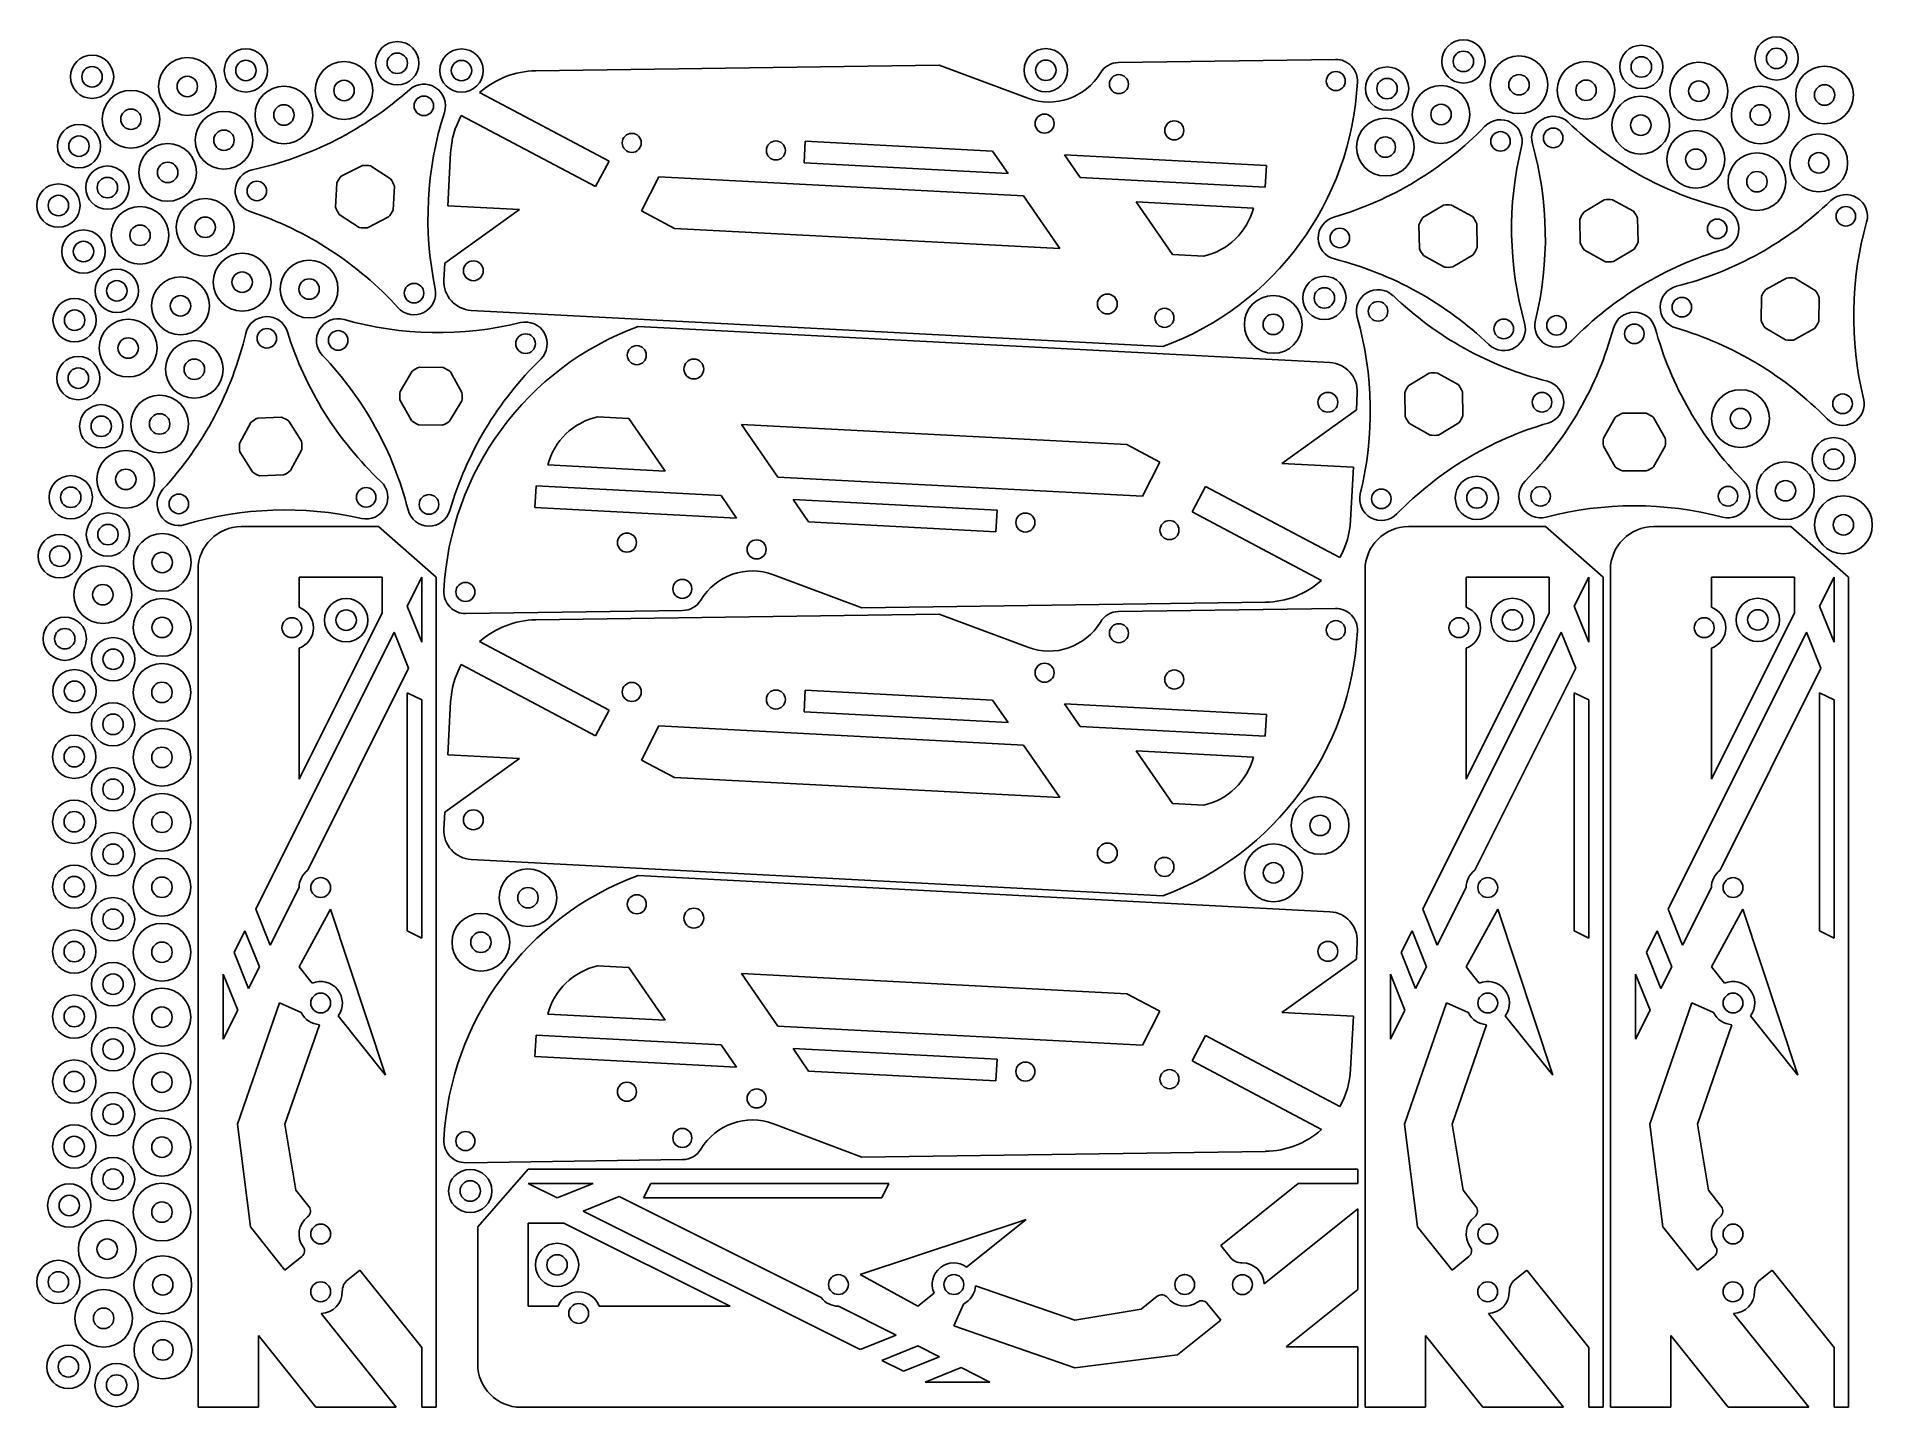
# Model space of a CAD drawing. Extents: x 0.1 to 16, y 0.1 to 11.9.
import ezdxf

# ---------------------------------------------------------------- set-up
doc = ezdxf.new("R2010")
doc.units = 0
doc.layers.add('1', color=1, linetype='CONTINUOUS')

msp = doc.modelspace()

# ---------------------------------------------------------------- linework, layer by layer
at = {"layer": '1', "color": 7}
for p, q in [((4.3988, 11.6351), (7.8936, 11.6847)), ((7.8936, 11.6847), (8.6599, 11.3971)), ((9.4469, 11.7068), (11.3259, 11.7335)), ((5.0336, 10.8524), (3.9117, 11.4461)), ((3.7528, 11.2474), (4.9167, 10.6315)), ((6.7325, 11.0247), (6.7226, 10.8375)), ((8.3552, 10.9397), (6.7325, 11.0247)), ((2.8964, 10.8146), (2.7124, 10.7209)), ((3.6365, 10.4661), (3.6605, 10.9244)), ((4.9167, 10.6315), (5.0336, 10.8524)), ((6.7226, 10.8375), (8.4895, 10.7449)), ((8.4895, 10.7449), (8.3552, 10.9397)), ((10.727, 10.8154), (8.9794, 10.907)), ((8.9794, 10.907), (9.1136, 10.7122)), ((10.7172, 10.6281), (10.727, 10.8154)), ((2.6736, 10.6612), (2.6628, 10.455)), ((3.1406, 10.6985), (2.9675, 10.8109)), ((5.4646, 10.7163), (5.3142, 10.4211)), ((8.6232, 10.5508), (5.4646, 10.7163)), ((9.1136, 10.7122), (10.7172, 10.6281)), ((3.1622, 10.4289), (3.173, 10.635)), ((8.9368, 10.0957), (8.6232, 10.5508)), ((10.6147, 10.4464), (9.599, 10.4996)), ((9.599, 10.4996), (9.9127, 10.0445)), ((13.6545, 10.5175), (13.4776, 10.4112)), ((13.9063, 10.4187), (13.7257, 10.5188)), ((2.6952, 10.3916), (2.8683, 10.2791)), ((2.9394, 10.2754), (3.1234, 10.3691)), ((3.6105, 9.97), (4.2565, 10.4336)), ((4.2565, 10.4336), (3.6365, 10.4661)), ((5.3142, 10.4211), (5.5986, 10.2706)), ((12.2605, 10.4709), (12.0835, 10.3646)), ((12.5123, 10.372), (12.3317, 10.4721)), ((13.443, 10.3489), (13.4466, 10.1425)), ((13.9466, 10.1512), (13.943, 10.3576)), ((5.5986, 10.2706), (8.9368, 10.0957)), ((12.049, 10.3023), (12.0526, 10.0959)), ((12.5525, 10.1046), (12.5489, 10.311)), ((9.9127, 10.0445), (10.1851, 10.0303)), ((12.0893, 10.0348), (12.2699, 9.9347)), ((12.3411, 9.936), (12.518, 10.0423)), ((13.4833, 10.0814), (13.6639, 9.9814)), ((13.7351, 9.9826), (13.912, 10.0889)), ((3.6028, 9.823), (3.6105, 9.97)), ((15.233, 9.8401), (15.0525, 9.74)), ((15.4812, 9.7325), (15.3042, 9.8388)), ((9.8311, 9.2462), (3.8393, 9.5603)), ((15.0158, 9.6789), (15.0122, 9.4725)), ((15.5121, 9.4638), (15.5157, 9.6702)), ((5.2862, 9.4219), (11.2779, 9.1078)), ((15.0467, 9.4102), (15.2237, 9.3039)), ((15.2949, 9.3027), (15.4754, 9.4028)), ((3.5973, 9.0654), (3.3909, 9.069)), ((3.3286, 9.0345), (3.2222, 8.8576)), ((3.7584, 8.8482), (3.6583, 9.0288)), ((12.1374, 9.016), (11.9605, 8.9097)), ((12.3892, 8.9171), (12.2086, 9.0172)), ((3.221, 8.7864), (3.3211, 8.6058)), ((3.6508, 8.6), (3.7572, 8.777)), ((11.5145, 8.8451), (11.5068, 8.6981)), ((11.9259, 8.8474), (11.9295, 8.641)), ((12.4295, 8.6497), (12.4259, 8.8561)), ((1.9288, 8.59), (1.8318, 8.4077)), ((2.1955, 8.6349), (1.9891, 8.6277)), ((2.3677, 8.4264), (2.2583, 8.6015)), ((5.2046, 8.6236), (4.9321, 8.6378)), ((5.5182, 8.1685), (5.2046, 8.6236)), ((11.5068, 8.6981), (10.8608, 8.2345)), ((12.218, 8.4811), (12.3949, 8.5874)), ((13.7497, 8.6339), (13.6465, 8.4551)), ((14.0178, 8.6695), (13.8114, 8.6695)), ((14.1827, 8.4551), (14.0795, 8.6339)), ((3.3821, 8.5691), (3.5886, 8.5655)), ((6.1804, 8.5724), (6.4941, 8.1173)), ((9.5187, 8.3975), (6.1804, 8.5724)), ((11.9662, 8.5799), (12.1468, 8.4798)), ((1.8343, 8.3366), (1.9437, 8.1615)), ((2.2733, 8.173), (2.3702, 8.3553)), ((9.8031, 8.247), (9.5187, 8.3975)), ((13.6465, 8.3839), (13.7497, 8.2051)), ((14.0795, 8.2051), (14.1827, 8.3839)), ((2.0066, 8.128), (2.2129, 8.1353)), ((4.5026, 8.2217), (5.5182, 8.1685)), ((6.4941, 8.1173), (9.6527, 7.9518)), ((9.6527, 7.9518), (9.8031, 8.247)), ((10.8608, 8.2345), (11.4808, 8.202)), ((11.4808, 8.202), (11.4568, 7.7437)), ((13.8114, 8.1695), (14.0178, 8.1695)), ((4.4001, 8.04), (4.3903, 7.8527)), ((6.0037, 7.9559), (4.4001, 8.04)), ((6.1379, 7.7611), (6.0037, 7.9559)), ((10.2006, 8.0366), (10.0837, 7.8156)), ((11.3645, 7.4207), (10.2006, 8.0366)), ((4.3903, 7.8527), (6.1379, 7.7611)), ((8.3946, 7.8306), (6.6278, 7.9232)), ((6.6278, 7.9232), (6.7621, 7.7284)), ((8.3848, 7.6434), (8.3946, 7.8306)), ((10.0837, 7.8156), (11.2056, 7.222)), ((1.8474, 7.6875), (3.0349, 7.6875)), ((3.0349, 7.6875), (3.5349, 7.25)), ((6.7621, 7.7284), (8.3848, 7.6434)), ((11.9574, 7.6875), (13.1449, 7.6875)), ((13.1449, 7.6875), (13.6449, 7.25)), ((14.0824, 7.6875), (15.2699, 7.6875)), ((15.2699, 7.6875), (15.7699, 7.25)), ((1.4724, 0.0625), (1.4724, 7.3125)), ((2.3474, 7.25), (2.3474, 6.9893)), ((3.0675, 7.25), (2.3474, 7.25)), ((3.0675, 6.9403), (3.0675, 7.25)), ((3.4099, 7.25), (3.2849, 7)), ((3.4099, 6.6875), (3.4099, 7.25)), ((3.5349, 7.25), (3.5349, 0.0625)), ((7.2237, 6.9834), (6.4574, 7.271)), ((11.5824, 0.0625), (11.5824, 7.3125)), ((12.4574, 7.25), (12.4574, 6.9893)), ((13.1776, 7.25), (12.4574, 7.25)), ((13.1776, 6.9403), (13.1776, 7.25)), ((13.5199, 7.25), (13.3949, 7)), ((13.5199, 6.6875), (13.5199, 7.25)), ((13.6449, 7.25), (13.6449, 0.0625)), ((13.7074, 0.0625), (13.7074, 7.3125)), ((14.5824, 7.25), (14.5824, 6.9893)), ((15.3026, 7.25), (14.5824, 7.25)), ((15.3026, 6.9403), (15.3026, 7.25)), ((15.6449, 7.25), (15.5199, 7)), ((15.6449, 6.6875), (15.6449, 7.25)), ((15.7699, 7.25), (15.7699, 0.0625)), ((3.2849, 7), (3.4099, 6.6875)), ((10.7185, 7.033), (7.2237, 6.9834)), ((13.3949, 7), (13.5199, 6.6875)), ((15.5199, 7), (15.6449, 6.6875)), ((2.3474, 5.5), (3.0675, 6.9403)), ((5.6704, 6.9613), (3.7914, 6.9346)), ((4.3988, 6.8807), (7.8936, 6.9304)), ((7.8936, 6.9304), (8.6599, 6.6427)), ((9.4469, 6.9524), (11.3259, 6.9791)), ((12.4574, 5.5), (13.1776, 6.9403)), ((14.5824, 5.5), (15.3026, 6.9403)), ((3.1716, 6.7734), (1.9724, 4.375)), ((3.2966, 6.4609), (3.1716, 6.7734)), ((5.0336, 6.0981), (3.9117, 6.6918)), ((13.2816, 6.7734), (12.0824, 4.375)), ((13.4066, 6.4609), (13.2816, 6.7734)), ((15.4066, 6.7734), (14.2074, 4.375)), ((15.5316, 6.4609), (15.4066, 6.7734)), ((2.3474, 6.6357), (2.3474, 5.5)), ((12.4574, 6.6357), (12.4574, 5.5)), ((14.5824, 6.6357), (14.5824, 5.5)), ((2.4224, 4.7125), (3.2966, 6.4609)), ((3.7528, 6.493), (4.9167, 5.8771)), ((12.5324, 4.7125), (13.4066, 6.4609)), ((14.6574, 4.7125), (15.5316, 6.4609)), ((3.2849, 6.25), (3.2849, 4.1875)), ((3.4099, 6.1875), (3.2849, 6.25)), ((6.7325, 6.2703), (6.7226, 6.0831)), ((8.3552, 6.1853), (6.7325, 6.2703)), ((13.3949, 6.25), (13.3949, 4.1875)), ((13.5199, 6.1875), (13.3949, 6.25)), ((15.5199, 6.25), (15.5199, 4.1875)), ((15.6449, 6.1875), (15.5199, 6.25)), ((3.4099, 4.125), (3.4099, 6.1875)), ((3.6365, 5.7117), (3.6605, 6.17)), ((4.9167, 5.8771), (5.0336, 6.0981)), ((6.7226, 6.0831), (8.4895, 5.9905)), ((8.4895, 5.9905), (8.3552, 6.1853)), ((10.727, 6.061), (8.9794, 6.1526)), ((8.9794, 6.1526), (9.1136, 5.9578)), ((10.7172, 5.8738), (10.727, 6.061)), ((13.5199, 4.125), (13.5199, 6.1875)), ((15.6449, 4.125), (15.6449, 6.1875)), ((5.4646, 5.9619), (5.3142, 5.6667)), ((8.6232, 5.7964), (5.4646, 5.9619)), ((9.1136, 5.9578), (10.7172, 5.8738)), ((8.9368, 5.3413), (8.6232, 5.7964)), ((10.6147, 5.692), (9.599, 5.7453)), ((9.599, 5.7453), (9.9127, 5.2902)), ((3.6105, 5.2157), (4.2565, 5.6792)), ((4.2565, 5.6792), (3.6365, 5.7117)), ((5.3142, 5.6667), (5.5986, 5.5163)), ((5.5986, 5.5163), (8.9368, 5.3413)), ((9.9127, 5.2902), (10.1851, 5.2759)), ((3.6028, 5.0686), (3.6105, 5.2157)), ((9.8311, 4.4919), (3.8393, 4.8059)), ((5.2862, 4.6675), (11.2779, 4.3535)), ((2.0974, 4.0625), (2.3474, 4.5625)), ((12.2074, 4.0625), (12.4574, 4.5625)), ((14.3324, 4.0625), (14.5824, 4.5625)), ((1.9724, 4.375), (2.0974, 4.0625)), ((2.6209, 4.375), (2.3474, 3.875)), ((3.0974, 2.9375), (2.6209, 4.375)), ((12.0824, 4.375), (12.2074, 4.0625)), ((12.7309, 4.375), (12.4574, 3.875)), ((13.2074, 2.9375), (12.7309, 4.375)), ((14.2074, 4.375), (14.3324, 4.0625)), ((14.8559, 4.375), (14.5824, 3.875)), ((15.3324, 2.9375), (14.8559, 4.375)), ((1.8786, 4.1875), (1.7849, 4)), ((2.0036, 3.875), (1.8786, 4.1875)), ((3.2849, 4.1875), (3.4099, 4.125)), ((11.9887, 4.1875), (11.8949, 4)), ((12.1137, 3.875), (11.9887, 4.1875)), ((13.3949, 4.1875), (13.5199, 4.125)), ((14.1137, 4.1875), (14.0199, 4)), ((14.2387, 3.875), (14.1137, 4.1875)), ((15.5199, 4.1875), (15.6449, 4.125)), ((1.7849, 4), (1.9099, 3.6875)), ((11.5145, 4.0907), (11.5068, 3.9437)), ((11.8949, 4), (12.0199, 3.6875)), ((14.0199, 4), (14.1449, 3.6875)), ((1.9099, 3.6875), (2.0036, 3.875)), ((2.3474, 3.875), (2.4599, 3.7344)), ((5.2046, 3.8692), (4.9321, 3.8835)), ((5.5182, 3.4141), (5.2046, 3.8692)), ((6.1804, 3.8181), (6.4941, 3.363)), ((9.5187, 3.6431), (6.1804, 3.8181)), ((11.5068, 3.9437), (10.8608, 3.4802)), ((12.0199, 3.6875), (12.1137, 3.875)), ((12.4574, 3.875), (12.5699, 3.7344)), ((14.1449, 3.6875), (14.2387, 3.875)), ((14.5824, 3.875), (14.6949, 3.7344)), ((1.6911, 3.8125), (1.6911, 3.25)), ((1.8161, 3.5), (1.6911, 3.8125)), ((11.8012, 3.8125), (11.8012, 3.25)), ((11.9262, 3.5), (11.8012, 3.8125)), ((13.9262, 3.8125), (13.9262, 3.25)), ((14.0512, 3.5), (13.9262, 3.8125)), ((1.6911, 3.25), (1.8161, 3.5)), ((2.1771, 3.5638), (1.8137, 2.5141)), ((2.3663, 3.4804), (2.1771, 3.5638)), ((9.8031, 3.4926), (9.5187, 3.6431)), ((11.8012, 3.25), (11.9262, 3.5)), ((12.2872, 3.5638), (11.9238, 2.5141)), ((12.4764, 3.4804), (12.2872, 3.5638)), ((13.9262, 3.25), (14.0512, 3.5)), ((14.4122, 3.5638), (14.0488, 2.5141)), ((14.6014, 3.4804), (14.4122, 3.5638)), ((2.2255, 2.5141), (2.5237, 3.3753)), ((2.6861, 3.4516), (3.0974, 2.9375)), ((4.5026, 3.4673), (5.5182, 3.4141)), ((6.4941, 3.363), (9.6527, 3.1974)), ((9.6527, 3.1974), (9.8031, 3.4926)), ((10.8608, 3.4802), (11.4808, 3.4477)), ((11.4808, 3.4477), (11.4568, 2.9893)), ((12.3356, 2.5141), (12.6337, 3.3753)), ((12.7961, 3.4516), (13.2074, 2.9375)), ((14.4606, 2.5141), (14.7587, 3.3753)), ((14.9211, 3.4516), (15.3324, 2.9375)), ((4.4001, 3.2856), (4.3903, 3.0984)), ((6.0037, 3.2016), (4.4001, 3.2856)), ((6.1379, 3.0068), (6.0037, 3.2016)), ((10.2006, 3.2822), (10.0837, 3.0613)), ((11.3645, 2.6663), (10.2006, 3.2822)), ((4.3903, 3.0984), (6.1379, 3.0068)), ((8.3946, 3.0763), (6.6278, 3.1688)), ((6.6278, 3.1688), (6.7621, 2.9741)), ((8.3848, 2.889), (8.3946, 3.0763)), ((10.0837, 3.0613), (11.2056, 2.4676)), ((6.7621, 2.9741), (8.3848, 2.889)), ((1.8137, 2.5141), (1.9255, 1.625)), ((2.3209, 1.9413), (2.2255, 2.5141)), ((7.2237, 2.229), (6.4574, 2.5166)), ((11.9238, 2.5141), (12.0356, 1.625)), ((12.4309, 1.9413), (12.3356, 2.5141)), ((14.0488, 2.5141), (14.1606, 1.625)), ((14.5559, 1.9413), (14.4606, 2.5141)), ((10.7185, 2.2786), (7.2237, 2.229)), ((5.6704, 2.2069), (3.7914, 2.1802)), ((3.8949, 1.625), (4.3324, 2.125)), ((4.3324, 2.125), (11.5199, 2.125)), ((11.5199, 2.125), (11.5199, 2)), ((2.433, 1.8011), (2.3209, 1.9413)), ((4.8949, 2), (4.3324, 2)), ((4.3324, 2), (4.5824, 1.875)), ((4.5824, 1.875), (4.8949, 2)), ((5.3949, 2), (5.3324, 1.875)), ((7.4574, 2), (5.3949, 2)), ((7.3949, 1.875), (7.4574, 2)), ((11.0024, 2), (10.3324, 1.464)), ((11.5199, 2), (11.0024, 2)), ((12.5431, 1.8011), (12.4309, 1.9413)), ((14.6681, 1.8011), (14.5559, 1.9413)), ((5.1215, 1.8867), (4.809, 1.7617)), ((4.809, 1.7617), (7.2074, 0.5625)), ((6.8699, 1.0125), (5.1215, 1.8867)), ((5.3324, 1.875), (7.3949, 1.875)), ((10.7073, 1.1302), (11.5199, 1.7802)), ((11.5199, 1.7802), (11.5199, 1.0817)), ((1.9255, 1.625), (2.2255, 1.25)), ((3.8949, 0.4375), (3.8949, 1.625)), ((4.6421, 1.6577), (4.3324, 1.6577)), ((4.3324, 1.6577), (4.3324, 0.9375)), ((6.0824, 0.9375), (4.6421, 1.6577)), ((8.6449, 1.6875), (7.2074, 1.211)), ((8.1308, 1.2762), (8.6449, 1.6875)), ((12.0356, 1.625), (12.3356, 1.25)), ((14.1606, 1.625), (14.4606, 1.25)), ((10.3324, 1.464), (10.4166, 1.3589)), ((2.2255, 1.25), (2.3716, 1.3669)), ((12.3356, 1.25), (12.4816, 1.3669)), ((14.4606, 1.25), (14.6066, 1.3669)), ((2.8739, 1.25), (2.7687, 1.1659)), ((3.4099, 0.58), (2.8739, 1.25)), ((7.2074, 1.211), (7.7074, 0.9375)), ((9.0683, 0.8156), (8.2071, 1.1138)), ((12.984, 1.25), (12.8788, 1.1659)), ((13.5199, 0.58), (12.984, 1.25)), ((15.109, 1.25), (15.0038, 1.1659)), ((15.6449, 0.58), (15.109, 1.25)), ((7.7074, 0.9375), (7.8481, 1.05)), ((8.102, 0.9564), (8.0186, 0.7673)), ((9.7814, 1.0232), (9.6411, 0.911)), ((10.3324, 0.8156), (10.2156, 0.9617)), ((11.5199, 1.0817), (10.899, 0.585)), ((2.54, 0.8751), (3.1901, 0.0625)), ((4.3324, 0.9375), (4.5931, 0.9375)), ((4.9467, 0.9375), (6.0824, 0.9375)), ((7.5199, 0.6875), (7.0199, 0.9375)), ((9.6411, 0.911), (9.0683, 0.8156)), ((9.9574, 0.5156), (10.3324, 0.8156)), ((12.6501, 0.8751), (13.3002, 0.0625)), ((14.7751, 0.8751), (15.4252, 0.0625)), ((2.4915, 0.0625), (1.9948, 0.6834)), ((1.9948, 0.6834), (1.9948, 0.0625)), ((7.2074, 0.5625), (7.5199, 0.6875)), ((8.0186, 0.7673), (9.0683, 0.4039)), ((12.6016, 0.0625), (12.1049, 0.6834)), ((12.1049, 0.6834), (12.1049, 0.0625)), ((14.7266, 0.0625), (14.2299, 0.6834)), ((14.2299, 0.6834), (14.2299, 0.0625)), ((3.4099, 0.0625), (3.4099, 0.58)), ((7.7074, 0.5937), (7.3949, 0.4687)), ((7.5824, 0.375), (7.8949, 0.5)), ((7.8949, 0.5), (7.7074, 0.5937)), ((9.0683, 0.4039), (9.9574, 0.5156)), ((10.899, 0.585), (11.5199, 0.585)), ((11.5199, 0.585), (11.5199, 0.0625)), ((13.5199, 0.0625), (13.5199, 0.58)), ((15.6449, 0.0625), (15.6449, 0.58)), ((7.3949, 0.4687), (7.5824, 0.375)), ((8.0824, 0.4062), (7.7699, 0.2812)), ((8.3324, 0.2812), (8.0824, 0.4062)), ((7.7699, 0.2812), (8.3324, 0.2812)), ((1.9948, 0.0625), (1.4724, 0.0625)), ((3.1901, 0.0625), (2.4915, 0.0625)), ((3.5349, 0.0625), (3.4099, 0.0625)), ((11.5199, 0.0625), (4.2699, 0.0625)), ((12.1049, 0.0625), (11.5824, 0.0625)), ((13.3002, 0.0625), (12.6016, 0.0625)), ((13.6449, 0.0625), (13.5199, 0.0625)), ((14.2299, 0.0625), (13.7074, 0.0625)), ((15.4252, 0.0625), (14.7266, 0.0625)), ((15.7699, 0.0625), (15.6449, 0.0625))]:
    msp.add_line(p, q, dxfattribs=at)
for centre, radius in [((15.1468, 11.7422), 0.1875), ((0.5541, 11.5829), 0.1875), ((1.8869, 11.6377), 0.1875), ((3.1984, 11.6999), 0.1875), ((3.1984, 11.6999), 0.0885), ((3.7547, 11.6366), 0.1875), ((8.8166, 11.6393), 0.1875), ((12.4337, 11.7162), 0.1875), ((12.4337, 11.7162), 0.0885), ((13.9754, 11.668), 0.1875), ((15.1468, 11.7422), 0.0885), ((0.5541, 11.5829), 0.0885), ((1.3794, 11.4986), 0.25), ((1.8869, 11.6377), 0.0885), ((2.7371, 11.4641), 0.25), ((3.7547, 11.6366), 0.0885), ((8.8166, 11.6393), 0.0885), ((11.3285, 11.546), 0.0825), ((11.7726, 11.4807), 0.1875), ((12.9156, 11.5138), 0.25), ((13.4965, 11.4658), 0.25), ((13.9754, 11.668), 0.0885), ((14.4735, 11.4581), 0.25), ((15.5628, 11.4252), 0.25), ((0.8914, 11.2152), 0.25), ((1.3794, 11.4986), 0.0885), ((2.2162, 11.2519), 0.25), ((2.7371, 11.4641), 0.0885), ((9.4496, 11.5193), 0.0825), ((11.7726, 11.4807), 0.0885), ((12.2402, 11.2564), 0.25), ((12.9156, 11.5138), 0.0885), ((13.4965, 11.4658), 0.0885), ((14.4735, 11.4581), 0.0885), ((15.0055, 11.252), 0.25), ((15.5628, 11.4252), 0.0885), ((0.8914, 11.2152), 0.0885), ((2.2162, 11.2519), 0.0885), ((3.4285, 11.3313), 0.0848), ((12.2402, 11.2564), 0.0885), ((13.9707, 11.1637), 0.25), ((15.0055, 11.252), 0.0885), ((0.441, 10.982), 0.1875), ((1.6969, 11.0334), 0.25), ((8.8058, 11.1774), 0.0825), ((9.9293, 11.1187), 0.0825), ((11.7574, 10.974), 0.25), ((13.2119, 11.0536), 0.0847), ((13.9707, 11.1637), 0.0885), ((0.441, 10.982), 0.0885), ((1.2093, 10.755), 0.25), ((1.6969, 11.0334), 0.0885), ((5.2296, 11.0104), 0.0825), ((6.4779, 10.9449), 0.0825), ((11.7574, 10.974), 0.0885), ((12.7553, 11.0234), 0.0848), ((14.4473, 10.8684), 0.25), ((15.5124, 10.8375), 0.25), ((1.2093, 10.755), 0.0885), ((14.4473, 10.8684), 0.0885), ((14.9768, 10.6746), 0.25), ((15.5124, 10.8375), 0.0885), ((0.2627, 10.4679), 0.1875), ((0.6869, 10.6231), 0.1875), ((0.6869, 10.6231), 0.0885), ((1.9817, 10.5941), 0.0847), ((14.9768, 10.6746), 0.0885), ((0.2627, 10.4679), 0.0885), ((1.5341, 10.2796), 0.25), ((0.97, 10.2102), 0.25), ((1.5341, 10.2796), 0.0885), ((14.6322, 10.2664), 0.0847), ((15.7468, 10.375), 0.0848), ((0.4799, 10.0696), 0.1875), ((0.97, 10.2102), 0.0885), ((11.3634, 10.1871), 0.0847), ((0.4799, 10.0696), 0.0885), ((1.8548, 9.8046), 0.25), ((0.7686, 9.7295), 0.1875), ((1.8548, 9.8046), 0.0885), ((2.4346, 9.7449), 0.25), ((3.8573, 9.9035), 0.086), ((0.7686, 9.7295), 0.0885), ((1.3206, 9.5996), 0.25), ((2.4346, 9.7449), 0.0885), ((3.3435, 9.7097), 0.0847), ((9.3498, 9.6157), 0.086), ((11.2295, 9.6679), 0.1875), ((11.2295, 9.6679), 0.0885), ((0.4033, 9.4752), 0.1875), ((0.4033, 9.4752), 0.0885), ((1.3206, 9.5996), 0.0885), ((9.8442, 9.4959), 0.0825), ((10.7867, 9.4388), 0.25), ((11.6948, 9.5521), 0.0848), ((14.3266, 9.5877), 0.0848), ((0.867, 9.2338), 0.25), ((2.0683, 9.3184), 0.0848), ((2.6861, 9.3001), 0.0848), ((10.7867, 9.4388), 0.0885), ((12.7836, 9.3998), 0.0848), ((13.2403, 9.4301), 0.0847), ((13.9146, 9.357), 0.0848), ((0.867, 9.2338), 0.0885), ((1.4403, 9.05), 0.25), ((4.3097, 9.2718), 0.0848), ((5.2731, 9.1722), 0.0825), ((0.4353, 8.9737), 0.1875), ((1.4403, 9.05), 0.0885), ((5.7675, 9.0524), 0.086), ((0.4353, 8.9737), 0.0885), ((1.1397, 8.5767), 0.25), ((11.2599, 8.7646), 0.086), ((13.1151, 8.7649), 0.0848), ((14.8346, 8.6233), 0.25), ((15.7185, 8.7514), 0.0848), ((0.6336, 8.5565), 0.1875), ((0.6336, 8.5565), 0.0885), ((1.1397, 8.5767), 0.0885), ((14.8346, 8.6233), 0.0885), ((15.6417, 8.2711), 0.1875), ((0.8466, 8.097), 0.25), ((15.6417, 8.2711), 0.0885), ((0.3697, 7.9417), 0.1875), ((0.8466, 8.097), 0.0885), ((12.5508, 7.9363), 0.1875), ((15.224, 7.9982), 0.25), ((0.3697, 7.9417), 0.0885), ((1.306, 7.8847), 0.0847), ((2.9288, 7.9414), 0.0847), ((3.4733, 7.8799), 0.0848), ((11.7232, 7.9286), 0.0848), ((12.5508, 7.9363), 0.0885), ((13.1027, 7.9508), 0.0847), ((14.7265, 7.9508), 0.0848), ((15.224, 7.9982), 0.0885), ((15.7261, 7.7032), 0.25), ((0.6919, 7.6188), 0.1875), ((8.6393, 7.7232), 0.0825), ((15.7261, 7.7032), 0.0885), ((0.6919, 7.6188), 0.0885), ((9.8876, 7.6577), 0.0825), ((0.2739, 7.4316), 0.1875), ((0.2739, 7.4316), 0.0885), ((1.162, 7.3776), 0.25), ((5.188, 7.5494), 0.0825), ((6.3115, 7.4907), 0.0825), ((0.6477, 7.0983), 0.25), ((1.162, 7.3776), 0.0885), ((0.6477, 7.0983), 0.0885), ((3.7887, 7.1221), 0.0825), ((5.6677, 7.1488), 0.0825), ((1.1617, 6.815), 0.25), ((2.7558, 6.8782), 0.1875), ((12.8597, 6.8802), 0.1875), ((14.9847, 6.8802), 0.1875), ((0.3179, 6.7174), 0.1875), ((1.1617, 6.815), 0.0885), ((2.2849, 6.8125), 0.086), ((2.7558, 6.8782), 0.0885), ((9.4496, 6.765), 0.0825), ((11.3285, 6.7917), 0.0825), ((12.3949, 6.8125), 0.086), ((12.8597, 6.8802), 0.0885), ((14.5199, 6.8125), 0.086), ((14.9847, 6.8802), 0.0885), ((0.3179, 6.7174), 0.0885), ((0.7373, 6.5395), 0.1875), ((0.7373, 6.5395), 0.0885), ((0.4023, 6.2625), 0.1875), ((1.1599, 6.2525), 0.25), ((8.8058, 6.423), 0.0825), ((9.9293, 6.3643), 0.0825), ((0.4023, 6.2625), 0.0885), ((1.1599, 6.2525), 0.0885), ((5.2296, 6.256), 0.0825), ((6.4779, 6.1906), 0.0825), ((0.7359, 5.9758), 0.1875), ((0.7359, 5.9758), 0.0885), ((1.1599, 5.69), 0.25), ((0.4, 5.6952), 0.1875), ((0.4, 5.6952), 0.0885), ((1.1599, 5.69), 0.0885), ((0.7359, 5.4133), 0.1875), ((0.7359, 5.4133), 0.0885), ((0.4, 5.1327), 0.1875), ((1.1599, 5.1275), 0.25), ((11.1927, 5.1004), 0.25), ((0.4, 5.1327), 0.0885), ((1.1599, 5.1275), 0.0885), ((3.8573, 5.1492), 0.086), ((11.1927, 5.1004), 0.0885), ((0.7359, 4.8508), 0.1875), ((0.7359, 4.8508), 0.0885), ((9.3498, 4.8613), 0.086), ((10.7889, 4.6902), 0.25), ((1.1599, 4.565), 0.25), ((9.8442, 4.7415), 0.0825), ((10.7889, 4.6902), 0.0885), ((0.4, 4.5702), 0.1875), ((0.4, 4.5702), 0.0885), ((1.1599, 4.565), 0.0885), ((2.5349, 4.5625), 0.086), ((4.3306, 4.4749), 0.25), ((12.6449, 4.5625), 0.086), ((14.7699, 4.5625), 0.086), ((0.7359, 4.2883), 0.1875), ((4.3306, 4.4749), 0.0885), ((5.2731, 4.4178), 0.0825), ((0.7359, 4.2883), 0.0885), ((3.9228, 4.0887), 0.25), ((5.7675, 4.298), 0.086), ((0.4, 4.0077), 0.1875), ((1.1599, 4.0025), 0.25), ((3.9228, 4.0887), 0.0885), ((0.4, 4.0077), 0.0885), ((1.1599, 4.0025), 0.0885), ((11.2599, 4.0102), 0.086), ((0.7359, 3.7258), 0.1875), ((0.7359, 3.7258), 0.0885), ((1.1599, 3.44), 0.25), ((0.4, 3.4452), 0.1875), ((0.4, 3.4452), 0.0885), ((1.1599, 3.44), 0.0885), ((2.5349, 3.5625), 0.086), ((12.6449, 3.5625), 0.086), ((14.7699, 3.5625), 0.086), ((0.7359, 3.1633), 0.1875), ((0.7359, 3.1633), 0.0885), ((0.4, 2.8827), 0.1875), ((1.1599, 2.8775), 0.25), ((8.6393, 2.9688), 0.0825), ((0.4, 2.8827), 0.0885), ((1.1599, 2.8775), 0.0885), ((5.188, 2.7951), 0.0825), ((9.8876, 2.9034), 0.0825), ((0.7359, 2.6008), 0.1875), ((6.3115, 2.7364), 0.0825), ((0.7359, 2.6008), 0.0885), ((1.1599, 2.315), 0.25), ((0.4, 2.3202), 0.1875), ((0.4, 2.3202), 0.0885), ((1.1599, 2.315), 0.0885), ((3.7887, 2.3677), 0.0825), ((5.6677, 2.3944), 0.0825), ((0.7359, 2.0383), 0.1875), ((0.7359, 2.0383), 0.0885), ((3.8304, 1.9351), 0.1875), ((0.3565, 1.8094), 0.1875), ((1.1599, 1.7525), 0.25), ((3.8304, 1.9351), 0.0885), ((0.3565, 1.8094), 0.0885), ((1.1599, 1.7525), 0.0885), ((0.6855, 1.4313), 0.25), ((2.5349, 1.5625), 0.086), ((12.6449, 1.5625), 0.086), ((14.7699, 1.5625), 0.086), ((0.6855, 1.4313), 0.0885), ((4.5824, 1.2953), 0.1875), ((0.2623, 1.1475), 0.1875), ((1.1669, 1.1226), 0.25), ((4.5824, 1.2953), 0.0885), ((0.2623, 1.1475), 0.0885), ((1.1669, 1.1226), 0.0885), ((2.5344, 1.0625), 0.086), ((7.0199, 1.125), 0.086), ((8.0199, 1.125), 0.086), ((10.0199, 1.125), 0.086), ((10.5199, 1.1245), 0.086), ((12.6444, 1.0625), 0.086), ((14.7694, 1.0625), 0.086), ((0.6545, 0.8327), 0.25), ((4.7699, 0.875), 0.086), ((0.6545, 0.8327), 0.0885), ((1.1682, 0.5588), 0.25), ((1.1682, 0.5588), 0.0885), ((0.3491, 0.4124), 0.1875), ((0.3491, 0.4124), 0.0885), ((0.7667, 0.255), 0.1875), ((0.7667, 0.255), 0.0885)]:
    msp.add_circle(centre, radius, dxfattribs=at)
for centre, radius, start, end in [((4.4095, 10.8852), 0.75, 90.814, 131.5838), ((8.8428, 11.8846), 0.5207, 249.4254, 328.9524), ((9.4496, 11.5193), 0.1875, 90.814, 148.953), ((11.3285, 11.546), 0.1875, 357.0862, 90.814), ((1.3048, 13.7109), 3.0019, 282.2525, 311.7475), ((3.4285, 11.3313), 0.1875, 342.2527, 131.7476), ((8.9384, 11.6677), 2.5808, 290.2384, 357.0865), ((6.4661, 10.3591), 3.0019, 162.2525, 191.7475), ((4.4095, 10.8852), 0.75, 151.1188, 177), ((10.4708, 13.249), 3.0019, 286.2525, 315.7475), ((12.7553, 11.0234), 0.1875, 346.2524, 135.7476), ((13.2119, 11.0536), 0.1875, 46.2526, 195.7475), ((15.4174, 13.3577), 3.0019, 226.2525, 255.7475), ((15.8533, 10.2654), 3.0019, 166.2525, 195.7475), ((10.1422, 10.188), 3.0019, 346.2525, 15.7475), ((2.9179, 10.545), 0.2705, 79.4357, 94.5644), ((1.9817, 10.5941), 0.1875, 102.2525, 251.7475), ((2.9179, 10.545), 0.2705, 139.4358, 154.5644), ((2.9179, 10.545), 0.2705, 19.4357, 34.5643), ((13.6948, 10.2501), 0.2705, 83.4357, 98.5643), ((13.5414, 12.679), 3.0019, 284.2525, 313.7475), ((15.7468, 10.375), 0.1875, 344.2526, 133.7474), ((0.9827, 7.5651), 3.0019, 42.2525, 71.7475), ((2.9179, 10.545), 0.2705, 199.4357, 214.5643), ((2.9179, 10.545), 0.2705, 319.4358, 334.5644), ((10.0577, 10.5915), 0.5755, 282.7894, 345.3979), ((11.3634, 10.1871), 0.1875, 106.2525, 255.7475), ((12.3008, 10.2034), 0.2705, 143.4357, 158.5645), ((12.3008, 10.2034), 0.2705, 83.4357, 98.5643), ((12.3008, 10.2034), 0.2705, 23.4355, 38.5641), ((13.6948, 10.2501), 0.2705, 143.4357, 158.5644), ((13.6948, 10.2501), 0.2705, 23.4355, 38.5642), ((14.6322, 10.2664), 0.1875, 286.2522, 75.7478), ((2.9179, 10.545), 0.2705, 259.4357, 274.5643), ((18.8165, 9.5094), 3.0019, 164.2525, 193.7475), ((12.3008, 10.2034), 0.2705, 203.4356, 218.5644), ((12.3008, 10.2034), 0.2705, 323.4358, 338.5644), ((15.5248, 7.2044), 3.0019, 106.2525, 135.7475), ((13.6948, 10.2501), 0.2705, 203.4358, 218.5643), ((13.6948, 10.2501), 0.2705, 323.4355, 338.5644), ((10.5782, 7.0958), 3.0019, 46.2525, 75.7475), ((12.3008, 10.2034), 0.2705, 263.4357, 278.5642), ((13.6948, 10.2501), 0.2705, 263.4357, 278.5642), ((3.3435, 9.7097), 0.1875, 222.2525, 11.7474), ((3.8524, 9.8099), 0.25, 177.0001, 266.9999), ((11.6948, 9.5521), 0.1875, 46.2524, 195.7475), ((14.3266, 9.5877), 0.1875, 104.2524, 253.7474), ((15.264, 9.5714), 0.2705, 141.4356, 156.5644), ((15.264, 9.5714), 0.2705, 81.4357, 96.5643), ((15.264, 9.5714), 0.2705, 21.4357, 36.5642), ((13.9003, 11.8562), 3.0019, 226.2525, 255.7475), ((13.9146, 9.357), 0.1875, 15.2524, 164.7475), ((2.0683, 9.3184), 0.1875, 17.2529, 166.7475), ((2.6861, 9.3001), 0.1875, 74.2524, 223.7476), ((3.5517, 12.3698), 3.0019, 254.2525, 283.7475), ((6.1789, 7.0004), 2.5808, 110.2384, 177.0865), ((4.3097, 9.2718), 0.1875, 314.2524, 103.7474), ((8.6251, 8.6865), 3.0019, 346.2525, 15.7475), ((12.7836, 9.3998), 0.1875, 226.2526, 15.7474), ((10.8375, 10.1961), 3.0019, 315.2525, 344.7475), ((13.2403, 9.4301), 0.1875, 166.2524, 315.7476), ((16.9917, 10.1961), 3.0019, 195.2525, 224.7475), ((13.434, 6.5258), 3.0019, 44.2525, 73.7475), ((15.264, 9.5714), 0.2705, 201.4357, 216.5645), ((15.264, 9.5714), 0.2705, 321.4357, 336.5643), ((-1.0362, 10.0496), 3.0019, 317.2525, 346.7475), ((5.1142, 10.2644), 3.0019, 197.2525, 226.7475), ((15.264, 9.5714), 0.2705, 261.4357, 276.5643), ((0.3821, 7.0947), 3.0019, 14.2525, 43.7475), ((3.4897, 8.8173), 0.2705, 111.4356, 126.5643), ((3.4897, 8.8173), 0.2705, 51.4355, 66.5643), ((6.5353, 6.9873), 3.0019, 134.2525, 163.7475), ((11.2648, 8.8582), 0.25, 356.9999, 86.9999), ((12.1777, 8.7485), 0.2705, 143.4357, 158.5643), ((12.1777, 8.7485), 0.2705, 83.4357, 98.5643), ((12.1777, 8.7485), 0.2705, 23.4355, 38.5643), ((13.1151, 8.7649), 0.1875, 286.2526, 75.7473), ((3.4897, 8.8173), 0.2705, 171.4357, 186.5643), ((3.4897, 8.8173), 0.2705, 351.4355, 6.5643), ((15.7185, 8.7514), 0.1875, 224.2526, 13.7476), ((2.101, 8.3815), 0.2705, 114.4357, 129.5643), ((2.101, 8.3815), 0.2705, 54.4357, 69.5643), ((3.4897, 8.8173), 0.2705, 231.4357, 246.5644), ((3.4897, 8.8173), 0.2705, 291.4356, 306.5642), ((5.0595, 8.0766), 0.5755, 102.7895, 165.398), ((12.1777, 8.7485), 0.2705, 203.4358, 218.5644), ((12.1777, 8.7485), 0.2705, 323.4358, 338.5645), ((13.9146, 8.4195), 0.2705, 112.4359, 127.5643), ((13.9146, 8.4195), 0.2705, 52.4357, 67.5643), ((14.0077, 5.7029), 3.0019, 106.2525, 135.7475), ((12.1777, 8.7485), 0.2705, 263.4357, 278.5642), ((13.9146, 8.4195), 0.2705, 172.4357, 187.5645), ((13.9146, 8.4195), 0.2705, 352.4355, 7.5643), ((2.101, 8.3815), 0.2705, 174.4356, 189.5643), ((2.101, 8.3815), 0.2705, 354.4359, 9.5645), ((2.101, 8.3815), 0.2705, 234.4356, 249.5643), ((2.101, 8.3815), 0.2705, 294.4358, 309.5644), ((13.9146, 8.4195), 0.2705, 232.4357, 247.5641), ((13.9146, 8.4195), 0.2705, 292.4357, 307.5643), ((1.306, 7.8847), 0.1875, 137.2526, 286.7475), ((2.9288, 7.9414), 0.1875, 257.2525, 46.7476), ((11.7232, 7.9286), 0.1875, 166.2525, 315.7473), ((13.1027, 7.9508), 0.1875, 135.2525, 284.7477), ((14.7265, 7.9508), 0.1875, 255.2526, 44.7473), ((2.225, 4.8306), 3.0019, 77.2525, 106.7475), ((3.4733, 7.8799), 0.1875, 194.2527, 343.7475), ((13.9146, 4.8664), 3.0019, 75.2525, 104.7475), ((1.8474, 7.3125), 0.375, 90, 180), ((10.7078, 7.7829), 0.75, 331.1188, 356.9999), ((11.9574, 7.3125), 0.375, 90, 180), ((14.0824, 7.3125), 0.375, 90, 180), ((6.2744, 6.7835), 0.5207, 69.4254, 148.9525), ((10.7078, 7.7829), 0.75, 270.814, 311.5837), ((3.7887, 7.1221), 0.1875, 177.0864, 270.8138), ((5.6677, 7.1488), 0.1875, 270.814, 328.9524), ((2.2849, 6.8125), 0.1875, 289.4713, 70.5288), ((4.4095, 6.1308), 0.75, 90.814, 131.5838), ((8.8428, 7.1302), 0.5207, 249.4253, 328.9524), ((9.4496, 6.765), 0.1875, 90.814, 148.9525), ((11.3285, 6.7917), 0.1875, 357.0866, 90.814), ((12.3949, 6.8125), 0.1875, 289.4713, 70.5288), ((14.5199, 6.8125), 0.1875, 289.4713, 70.5288), ((8.9384, 6.9133), 2.5808, 290.2384, 357.0865), ((4.4095, 6.1308), 0.75, 151.1188, 177), ((10.0577, 5.8371), 0.5755, 282.7894, 345.398), ((3.8524, 5.0555), 0.25, 177, 266.9999), ((2.5349, 4.5625), 0.1875, 126.8699, 180), ((6.1789, 2.2461), 2.5808, 110.2384, 177.0865), ((12.6449, 4.5625), 0.1875, 126.8697, 180), ((14.7699, 4.5625), 0.1875, 126.8697, 180), ((11.2648, 4.1038), 0.25, 357, 86.9999), ((5.0595, 3.3222), 0.5755, 102.7895, 165.398), ((2.5349, 3.5625), 0.1875, 323.747, 113.5725), ((12.6449, 3.5625), 0.1875, 323.7469, 113.5726), ((14.7699, 3.5625), 0.1875, 323.7471, 113.5724), ((2.5349, 3.5625), 0.1875, 205.9754, 266.5752), ((12.6449, 3.5625), 0.1875, 205.9754, 266.5749), ((14.7699, 3.5625), 0.1875, 205.9754, 266.5755), ((10.7078, 3.0286), 0.75, 331.1188, 357), ((6.2744, 2.0292), 0.5207, 69.4254, 148.9525), ((10.7078, 3.0286), 0.75, 270.814, 311.5838), ((3.7887, 2.3677), 0.1875, 177.0866, 270.8138), ((5.6677, 2.3944), 0.1875, 270.814, 328.9524), ((2.3842, 1.762), 0.0625, 307.049, 38.66), ((12.4943, 1.762), 0.0625, 307.0489, 38.6601), ((14.6193, 1.762), 0.0625, 307.0489, 38.6601), ((2.5349, 1.5625), 0.1875, 127.0488, 215.9675), ((12.6449, 1.5625), 0.1875, 127.0487, 215.9677), ((14.7699, 1.5625), 0.1875, 127.0487, 215.9677), ((2.3325, 1.4157), 0.0625, 308.6594, 35.9674), ((12.4426, 1.4157), 0.0625, 308.6589, 35.9671), ((14.5676, 1.4157), 0.0625, 308.6596, 35.9671), ((8.0199, 1.125), 0.1875, 53.7471, 203.5726), ((10.5142, 1.4369), 0.125, 218.6601, 271.0544), ((10.5199, 1.1245), 0.1875, 1.7357, 91.0541), ((2.8468, 1.0682), 0.125, 128.6599, 181.0542), ((8.0199, 1.125), 0.1875, 295.9753, 356.5751), ((12.9569, 1.0682), 0.125, 128.6599, 181.0542), ((15.0819, 1.0682), 0.125, 128.6599, 181.0542), ((2.5344, 1.0625), 0.1875, 271.7356, 1.0541), ((4.7699, 0.875), 0.1875, 19.4713, 160.5288), ((7.0199, 1.125), 0.1875, 216.8699, 270), ((9.8204, 0.9744), 0.0625, 37.0486, 128.6598), ((10.0199, 1.125), 0.1875, 217.0488, 305.9677), ((10.1668, 0.9227), 0.0625, 38.6593, 125.9668), ((12.6444, 1.0625), 0.1875, 271.7354, 1.0541), ((14.7694, 1.0625), 0.1875, 271.7354, 1.0541), ((4.2699, 0.4375), 0.375, 180, 270)]:
    msp.add_arc(centre, radius, start, end, dxfattribs=at)
for p in [(2.6208, 1.5662), (2.6209, 1.5663), (12.7308, 1.5662), (12.7309, 1.5663), (14.8558, 1.5662), (14.8559, 1.5663), (10.0161, 1.211), (10.0162, 1.2109)]:
    msp.add_point(p, dxfattribs=at)

doc.saveas('drawing.dxf')
